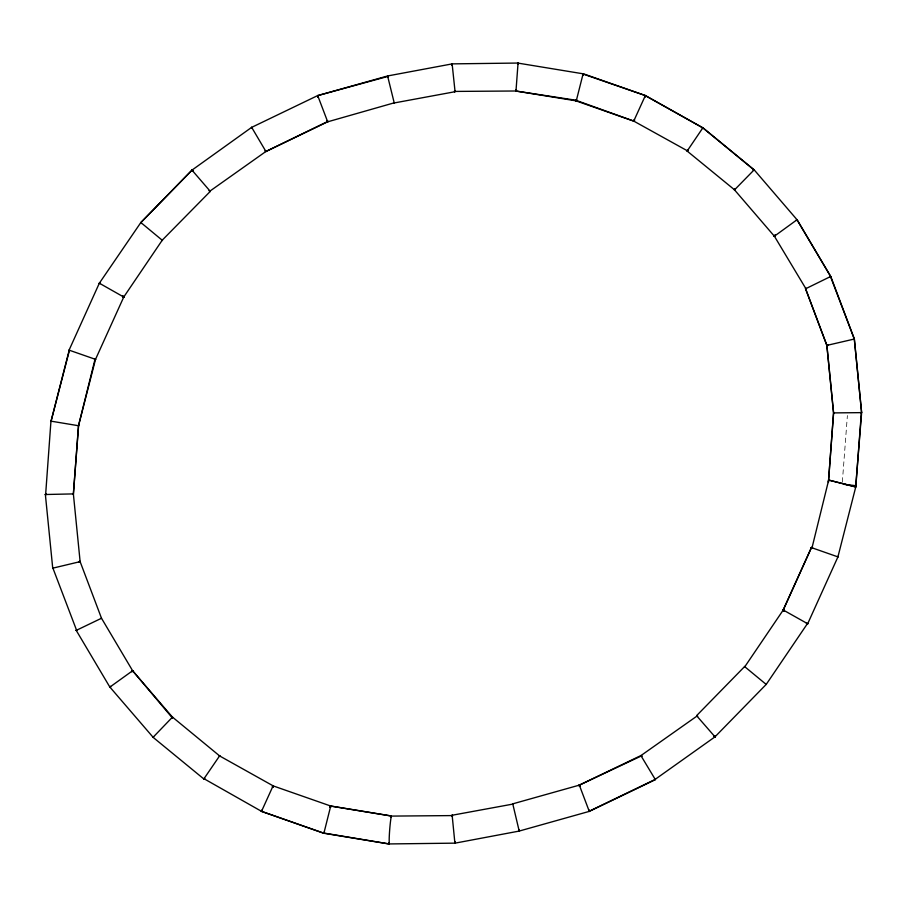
<?xml version="1.0" encoding="UTF-8"?>
<svg xmlns="http://www.w3.org/2000/svg" width="907" height="907" viewBox="0 0 907 907"><rect width="100%" height="100%" fill="white"/><g stroke="black" fill="none" stroke-linecap="round" stroke-linejoin="round"><path stroke-width="0.68" stroke-dasharray="4.54 3.4" d="M842.342 482.127L847.387 415.553"/><path stroke-width="1.36" d="M754.102 170.028L702.993 127.932L645.467 95.654L645.353 96.924L645.546 96.085A56.109 1.916 -65.7 0 0 645.41 95.609L703.106 127.989L754.159 169.824L797.162 219.891L796.459 219.993M655.308 778.977L655.41 779.646L589.255 811.391L519.167 831.073L518.759 830.438L519.212 831.073L519.292 830.007L519.212 831.073L454.906 843.181L452.14 815.246L513.056 804.056M452.14 815.586L391.053 816.096M387.686 76.812L387.799 75.927L452.196 63.887A56.54 1.939 84.3 0 0 451.879 64.284L451.799 65.1M388.899 843.261L388.922 843.941L454.963 843.147L455.189 842.081M641.068 755.78L641.759 756.053L641.079 755.497L579.335 785.133L512.75 803.851L519.201 831.061L518.634 830.177M655.41 779.328L589.062 811.3A56.155 1.723 69.3 0 0 589.312 810.96L589.165 810.155M576.172 99.906L576.24 100.949L633.925 121.187L687.631 150.947M583.326 74.793L583.054 73.852M518.328 63.819L518.056 63.048L515.981 90.995L454.588 91.426M519.314 830.324L519.167 831.073M192.669 170.527L191.967 170.187L140.676 222.703L141.038 223.258M162.183 240.434L162.07 239.811M388.423 76.97L387.754 75.927L317.699 95.632L317.79 96.664M265.161 150.857L265.898 151.514L327.676 121.787L327.586 120.756M583.292 75.145L583.348 74.283A56.121 1.916 -75.7 0 0 582.872 74.125M171.774 717.414L172.511 717.131L219.709 755.985L273.086 785.825L272.519 787.197M735.35 189.484L734.5 189.88L734.829 189.064M45.633 494.542L50.951 421.143L78.58 425.734L73.388 494.111M828.397 482.49L833.59 412.9L826.878 345.34L805.518 288.709L806.006 288.222M861.367 412.458L855.891 485.903M796.369 220.038L797.128 219.834L830.835 276.658L854.349 338.991L861.627 412.628L855.732 485.925M387.674 76.517L387.674 76.29M387.969 76.415L317.699 95.575L317.813 96.766M265.921 151.186L265.354 151.072L265.932 151.458L327.71 121.493M455.201 841.832L455.121 842.682A56.132 1.916 84.3 0 1 454.838 843.147L455.155 842.41M641.056 755.724L641.929 756.257M273.075 786.426L272.69 786.052A56.472 1.927 -65.7 0 1 273.064 786.392L272.86 787.242M203.928 778.682L261.579 811.368L323.844 833.216L324.128 832.173M330.091 807.003L330.681 806.028L390.996 815.937L390.588 816.946L390.974 815.971L391.268 816.595C390.157 821.334 388.763 838.862 389.296 843.181M451.799 64.975L452.242 63.989M633.948 120.484L634.276 120.96M645.501 96.312L645.455 95.598L583.246 73.75M390.872 817.026L391.053 816.039M455.178 842.184L454.781 843.045M451.822 64.737L452.06 63.819L451.845 64.431M455.099 90.836L454.849 91.754L393.978 103.001M579.902 785.779L579.335 785.133L579.38 786.074L579.335 785.133L641.578 755.837M452.003 63.875L518.124 63.048L518.362 64.125M261.511 810.541L261.499 811.391L323.822 833.25L388.944 843.952L389.352 842.943M273.018 786.641L272.996 785.791L272.542 786.244M515.936 90.598L516.378 90.122M517.988 63.105L583.28 73.83A56.54 1.939 -75.7 0 0 583.11 73.807L576.24 100.949L576.875 100.065M735.01 188.792L734.466 189.824L774.419 236.262L774.759 235.537M797.128 219.834L796.709 220.548M387.686 76.369L394.262 103.081M451.913 815.994L452.162 815.234L452.593 816.153M388.922 843.941L388.638 843.022M323.64 832.581L323.901 833.193L330.715 806.04L330.046 807.094M330.318 806.516L330.715 806.028L272.962 785.825M634.004 120.2L633.925 121.187L634.435 120.767M645.444 96.596L645.523 95.609L582.952 74M327.518 121.379L317.699 95.575L251.579 127.411L251.738 128.159M588.972 811.187L589.278 810.711M261.59 810.246L261.635 811.346A56.472 1.927 -65.7 0 1 261.465 810.801L261.749 811.232M272.939 786.947L273.086 785.825L272.361 786.482M394.296 102.808L327.574 121.844M455.042 91.29A56.54 1.939 84.3 0 1 454.532 91.233L455.065 91.131M204.245 778.478L203.962 779.022L204.551 778.671M153.589 736.903L152.92 736.881M172.126 717.199L172.069 718.049M153.238 737.13L172.477 717.12L172.228 717.811M171.638 717.879L172.137 717.562M827.978 345.51L826.867 345.442L805.563 288.619M830.313 277.213L830.801 276.612L830.098 277.361M69.181 350.283L51.019 421.347L69.51 350.034M95.099 358.968L78.478 425.848L95.518 359.365L123.794 296.94L122.955 296.124M811.946 548.055L828.681 480.064L855.789 486.968L828.681 480.064M856.072 485.721L837.909 556.932L837.41 556.433M517.568 64.329L517.795 63.513A56.551 1.939 -85.7 0 1 518.294 63.569A56.098 1.916 -85.7 0 0 517.818 63.433L517.602 64.216M516.446 89.872L516.219 90.666A56.098 1.916 -85.7 0 1 515.732 90.496A56.551 1.939 -85.7 0 0 516.242 90.575M735.101 189.642L734.466 189.824L734.987 188.837M753.513 170.006L754.159 169.824L734.557 189.835L687.177 151.084L687.574 149.927M389.375 842.841L388.967 843.918L323.992 833.079M582.793 75.054L583.212 73.83M330.375 807.083L330.704 806.062L391.042 815.949L391.302 816.867M317.96 95.734L317.745 96.437M327.042 121.119L327.642 121.844L327.631 120.982M517.659 63.966L518.09 63.558M576.444 100.473L634.038 121.187L634.583 119.985M645.308 95.689L633.902 120.71A56.109 1.916 -65.7 0 0 634.378 120.846M390.645 816.708L391.042 815.949M452.174 64.318L455.031 91.369M110.665 686.939L109.838 687.132L110.382 686.327M272.86 786.358L261.511 811.357L261.692 810.767M172.092 717.618L132.626 670.727L109.894 687.075L152.943 737.096A56.472 1.927 -45.7 0 0 153.442 737.006M172.455 717.142L132.626 670.783L131.855 670.953M517.738 63.671L518.124 63.048M516.298 90.417L515.924 91.04L515.675 89.963M634.401 119.951L633.936 121.153L634.537 120.631M634.367 120.041L633.993 121.119M775.281 235.967L774.34 236.251L774.975 235.31M69.079 350.102L99.339 283.211L100.189 283.381L99.453 283.506M783.897 610.762L783.183 610.014L811.448 547.556L812.547 547.635L811.448 547.579L783.217 610.094L784.442 611.159M807.672 623.789L806.697 623.562L807.672 623.789L837.932 556.887L811.425 547.601L812.014 548.089M272.508 786.8L273.03 785.802M796.924 219.834L774.397 236.205L774.941 235.344M697.744 716.201L696.769 715.532L696.905 716.145M807.536 623.472L766.234 684.377L714.965 736.858L714.24 736.393L715.011 736.858L714.829 736.246M76.891 630.331L76.165 630.286L109.894 687.166L110.495 687.018M330.193 806.777L330.851 806.448M641.09 755.905L655.319 779.555L655.228 778.773M132.252 670.783L131.889 671.804L132.467 671.18A56.132 1.916 -35.7 0 0 132.105 670.84L132.32 671.35M132.139 671.565L132.683 670.761L131.685 671.373M576.739 100.36L515.924 91.04L576.387 100.892L576.149 100.201M805.824 288.585L774.329 236.115M830.642 276.918L854.303 339.048L861.616 412.606M687.835 150.086L687.223 151.106L687.744 150.845M579.868 785.745L579.335 785.167L579.335 785.859M589.221 811.425L589.233 810.484M192.862 170.697L192.001 170.131L140.732 222.68L99.294 283.29L99.917 283.301M122.649 296.736L123.749 297.02L162.296 240.117A56.189 1.723 39.3 0 1 161.854 240.276M744.704 666.894L783.285 609.957L784.249 610.207M52.799 567.827L76.63 630.388M512.716 803.976L512.806 803.817A56.302 1.825 76.8 0 1 513.158 804.226M110.189 686.542L109.894 687.166M79.476 561.456L80.145 561.626L79.158 562.181L80.122 561.614L73.376 493.964L78.49 425.598A56.336 1.723 9.3 0 1 78.558 425.802M132.683 670.84L101.437 618.143L100.96 618.506M702.721 128.352L702.335 128.431M687.189 150.981L702.664 128.125M734.557 189.835L735.271 188.951M735.18 189.586L734.5 189.812L735.339 188.894M753.83 170.153L753.434 170.062M854.122 339.195L853.714 338.855M45.35 494.394L46.064 494.088M73.297 494.168L72.764 493.782M775.19 235.106L774.589 235.729A56.393 1.927 -35.7 0 0 774.85 236.16M162.047 240.366L210.299 191.366L192.012 170.165L192.227 170.867M697.007 716.326L696.723 715.532L744.647 666.532L744.964 667.235M828.499 481.379L833.544 412.946L826.844 345.397L827.683 344.875L826.969 345.488M46.03 494.632L45.35 494.338L52.719 568.065L53.332 568.133M204.778 778.444L203.95 779.056L152.909 737.187M774.805 235.956L775.236 235.469M79.635 561.75L79.385 561.467M774.374 236.183L775.315 235.423M76.8 629.685L76.437 630.422M69.057 350.136L95.541 359.365L94.929 358.866M94.838 358.821L95.552 359.387L94.895 359.433M123.159 296.918L123.794 296.94M192.341 171.049L191.955 170.142L251.67 127.354L265.91 151.469L209.925 191.116M641.034 755.52L697.313 715.838M655.387 779.204L715.045 736.813L714.682 735.996M122.57 296.396L123.794 296.997L122.638 295.886M753.275 170.165L754.125 169.768M805.597 288.777L830.472 276.578M141.243 223.496L140.698 222.669L141.175 223.417M161.65 240.162L162.41 240.4L141.061 222.703M210.231 191.422L210.016 190.719M251.772 127.411L251.624 127.388A56.211 1.723 59.3 0 0 251.636 127.887M45.543 494.508L73.252 493.907M76.71 630.036L76.233 630.399L101.028 618.472M79.453 562.057L80.145 561.569L79.181 561.467M833.918 412.753L834.179 413.195M861.265 412.821L861.015 412.368M827.944 344.773L826.878 345.34L827.66 345.533M76.211 630.354L76.8 630.354M827.966 345.068L826.867 345.397L853.906 339.127M784.045 610.547L783.206 610.003L783.954 610.105M79.567 561.773L52.935 568.122M94.43 358.911L95.575 359.41L94.645 358.719M766.143 684.377L744.602 666.577L745.259 666.77M715.045 736.813L714.433 736.552M833.918 412.9L861.627 412.628M219.596 755.882L203.905 778.841M783.818 610.275L783.217 609.969L784.192 610.196M827.762 345.522L826.844 345.397M99.294 283.222L100.439 283.483M812.23 547.579L811.414 547.601L812.196 548.191M191.955 170.142L192.635 170.505M843.827 484.304L856.015 485.721M387.833 75.995L388.298 76.676M714.727 736.065L715.011 736.858L696.791 715.929M806.947 623.653L807.661 623.733A56.268 1.723 29.3 0 1 807.185 623.721L806.391 623.438M812.082 547.771L811.527 547.771M812.162 547.794L811.448 547.613L812.343 547.987M783.739 610.626L783.229 609.992L783.886 610.309M745.021 667.303L744.602 666.577M99.759 283.438L123.749 297.02M123.273 296.759L122.74 296.317M807.015 623.438L807.695 623.755L783.229 610.014M714.569 735.792L715.011 736.835L714.002 736.189M812.502 548.361L811.776 547.953A56.268 1.723 19.3 0 1 811.969 547.545M714.399 736.019L715.022 736.835L714.501 736.337M209.381 190.889L210.243 191.15M784.192 610.978L783.523 610.445A56.268 1.723 29.3 0 1 783.716 610.037M209.12 190.663L209.778 191.218A56.211 1.723 49.3 0 0 210.152 190.958M745.339 667.269L744.579 666.566M454.849 91.754L454.441 90.983M589.21 810.393L589.278 811.391L579.346 785.156L580.027 786.006M192.953 171.162L191.989 170.187L192.397 171.14M515.981 91.04L515.709 90.269M714.387 736.008L714.999 736.813M579.664 786.176L579.358 785.179L579.618 785.711M161.934 239.641L162.421 240.434M210.005 191.06L210.197 191.082M579.358 785.179L579.652 785.779M641.453 756.007L641.17 756.143M828.465 481.311L828.397 481.209A56.257 1.723 9.3 0 1 828.465 481.163M326.883 120.835L327.302 121.527A56.189 1.723 69.3 0 0 327.688 121.266M797.049 219.823L830.789 276.726M519.189 831.039L518.974 830.404M837.819 556.717L837.898 556.909A56.268 1.723 19.3 0 0 837.569 556.535M80.077 561.524L101.505 618.257M388.684 843.295L388.967 843.918L388.661 843.261M317.869 97.015L317.699 96.153A56.189 1.723 69.3 0 1 317.801 95.575M330.828 806.924L330.704 806.062L330.84 806.663M388.604 842.694L388.706 843.51A56.121 1.916 -85.7 0 0 389.216 843.453M576.659 100.507A56.54 1.939 -75.7 0 1 576.149 100.45A56.121 1.916 -75.7 0 0 576.614 100.586M171.922 717.324A56.472 1.927 -45.7 0 1 172.353 717.607A56.132 1.916 -45.7 0 0 171.99 717.278M204.426 778.773A56.483 1.927 -55.7 0 1 204.007 778.501A56.121 1.916 -55.7 0 0 204.37 778.83M219.653 755.871A56.483 1.927 -55.7 0 1 219.8 755.962A56.121 1.916 -55.7 0 0 219.335 756.075M830.245 276.624A56.393 1.927 -25.7 0 1 830.495 277.054M806.074 288.811A56.393 1.927 -25.7 0 1 805.813 288.381M796.618 219.925A56.393 1.927 -35.7 0 1 796.879 220.356M753.66 169.926A56.381 1.927 -45.7 0 1 754.136 169.915M734.965 189.733A56.381 1.927 -45.7 0 1 734.693 189.291M51.382 421.517A56.336 1.723 9.3 0 1 51.359 421.063M45.849 494.598A56.347 1.723 -0.7 0 1 45.826 494.145M72.945 493.816A56.347 1.723 -0.7 0 1 72.968 494.27M53.15 568.133A56.064 1.825 -13.2 0 1 53.116 567.646M79.657 561.456A56.064 1.825 -13.2 0 1 79.68 561.943M766.041 683.833A56.257 1.723 39.3 0 1 765.837 684.252M744.84 667.076A56.257 1.723 39.3 0 1 745.044 666.668M855.72 485.517A56.257 1.723 9.3 0 1 855.516 485.937M265.864 150.97A56.211 1.723 59.3 0 1 265.49 151.231M192.103 170.629A56.211 1.723 49.3 0 1 192.465 170.369M140.88 223.054A56.189 1.723 39.3 0 1 141.254 222.782M390.736 816.436A56.121 1.916 -85.7 0 1 391.234 816.379M451.947 815.722A56.132 1.916 84.3 0 1 452.446 815.665M519.314 830.597A56.302 1.825 76.8 0 1 518.849 830.653M579.29 785.609A56.155 1.723 69.3 0 1 579.754 785.553M110.416 687.053A56.132 1.916 -35.7 0 1 110.053 686.69M153.374 737.051A56.132 1.916 -45.7 0 1 152.841 737.119M452.094 63.898L452.117 65.134L452.06 63.887"/></g></svg>
